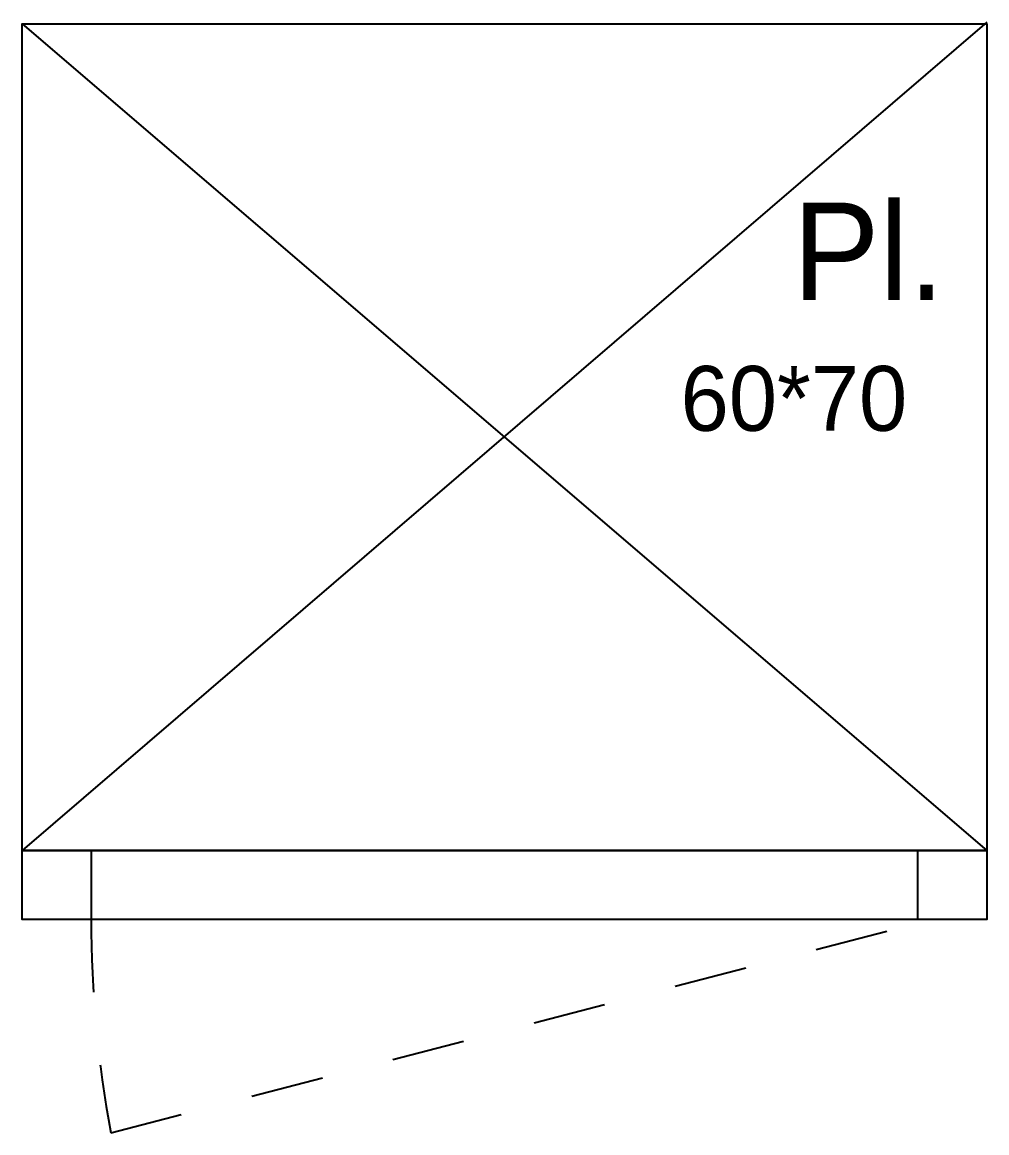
# Model space of a CAD drawing. Header units: centimetres. Extents: x -35664 to 50682, y -23001 to 23705.
# Drawn here: x 8817.7 to 8887.7, y -3713.5 to -3632.9 of the extents above; entities that cross this region are included whole.
import ezdxf

# ---------------------------------------------------------------- set-up
doc = ezdxf.new("R2010")
doc.units = ezdxf.units.CM
doc.linetypes.add('VW-01', pattern=[0.41656, 0.20828, -0.20828])
for name, color, linetype in [('B Général', 252, 'Continuous'), ('C ANNOTATIONS-prestations', 252, 'Continuous'), ('prlm-Coupe', 252, 'Continuous')]:
    doc.layers.add(name, color=color, linetype=linetype)
doc.styles.add('Eurostile', font='Eurosti.TTF')

# ---------------------------------------------------------------- blocks, each defined once
blk = doc.blocks.new('B 90.Groupe-1')
at = {"layer": 'B Général', "linetype": 'Continuous'}
for p, q in [((8892.968, 3749.587), (8822.968, 3689.481)), ((8822.968, 3749.481), (8892.968, 3689.481))]:
    blk.add_line(p, q, dxfattribs=at)
at = {"layer": 'B Général', "linetype": 'VW-01', "ltscale": 25.4}
blk.add_line((8829.391, 3668.993), (8888.968, 3684.481), dxfattribs=at)
at = {"layer": 'B Général', "linetype": 'Continuous', "flags": 128}
for points in [[(8822.968, 3689.481), (8822.968, 3749.481), (8892.968, 3749.481), (8892.968, 3689.481)], [(8892.968, 3689.481), (8892.968, 3684.481), (8822.968, 3684.481), (8822.968, 3689.481)], [(8827.968, 3689.481), (8827.968, 3684.481), (8822.968, 3684.481), (8822.968, 3689.481)], [(8892.968, 3689.481), (8892.968, 3684.481), (8887.968, 3684.481), (8887.968, 3689.481)]]:
    blk.add_lwpolyline(points, close=True, dxfattribs=at)
at = {"layer": 'B Général', "linetype": 'VW-01', "ltscale": 25.4}
blk.add_arc((8912.968, 3684.481), 85, 180, 190.49868, dxfattribs=at)
at = {"layer": 'B Général', "insert": (8878.884, 3736.495), "char_height": 7.059, "attachment_point": 1, "line_spacing_factor": 0.894142, "style": 'Eurostile'}
blk.add_mtext('Pl.', dxfattribs=at)
at = {"layer": 'C ANNOTATIONS-prestations', "insert": (8870.747, 3722.254), "char_height": 4.706, "attachment_point": 4, "line_spacing_factor": 0.894142, "style": 'Eurostile'}
blk.add_mtext('60*70', dxfattribs=at)
blk = doc.blocks.new('A$C373B78D5')
at = {"layer": 'B Général'}
blk.add_blockref('B 90.Groupe-1', (-23116.898, 10090.366), dxfattribs=at)

msp = doc.modelspace()

# ---------------------------------------------------------------- block references
at = {"layer": 'prlm-Coupe'}
msp.add_blockref('A$C373B78D5', (23111.623, -17472.851), dxfattribs=at)

doc.saveas('drawing.dxf')
